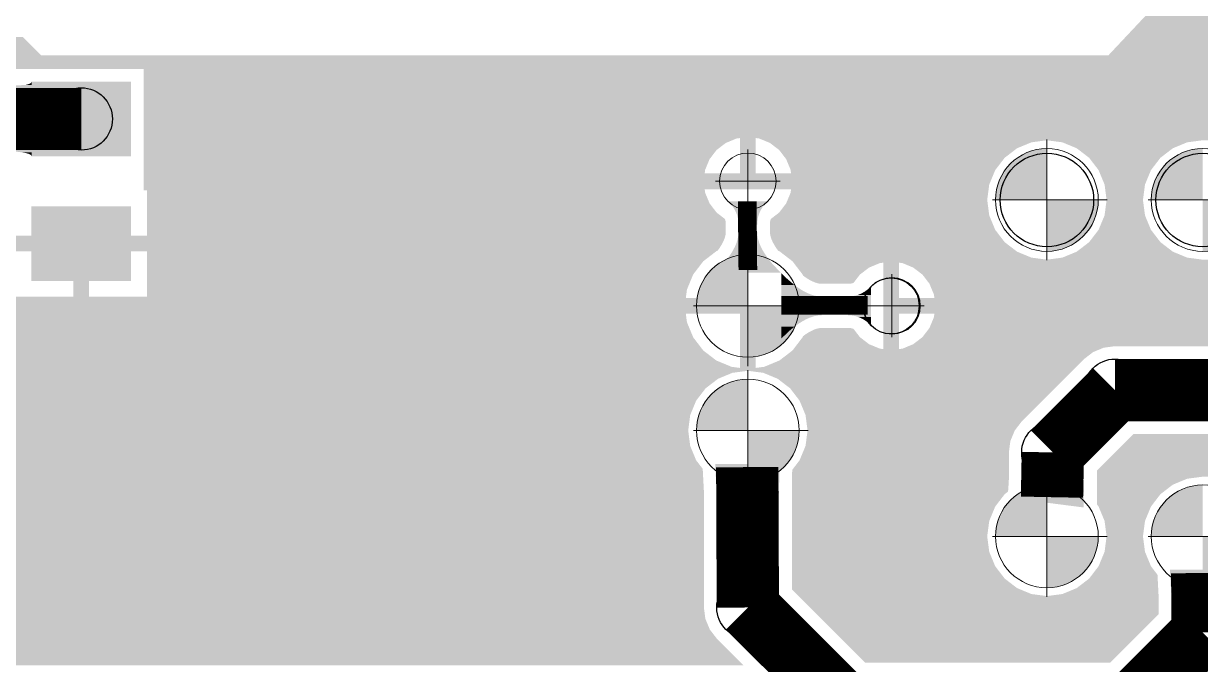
# Model space of a CAD drawing. Header units: millimetres. Extents: x -3633 to 871, y -630 to 261.
# Drawn here: x -1521.21 to -1483.28, y 49.79 to 70.45 of the extents above; entities that cross this region are included whole.
import ezdxf

# ---------------------------------------------------------------- set-up
doc = ezdxf.new("R2010")
doc.units = ezdxf.units.MM
for name, color, linetype in [('DRILL', 7, 'Continuous'), ('DRILL GOST', 7, 'Continuous'), ('TOP_LAYER', 7, 'Continuous'), ('TOP_PASTE', 8, 'Continuous')]:
    doc.layers.add(name, color=color, linetype=linetype)

# ---------------------------------------------------------------- blocks, each defined once
blk = doc.blocks.new('ROUND_26')
blk.add_circle((0, 0), 0.01772)
blk = doc.blocks.new('ROUND_8')
blk.add_circle((0, 0), 0.02953)
blk = doc.blocks.new('RECTANGLE_7')
blk.add_solid([(0.0315, 0.02362), (0.0315, -0.02362), (-0.0315, 0.02362), (-0.0315, -0.02362)])
blk = doc.blocks.new('ROUND_3')
blk.add_circle((0, 0), 0.01969)

msp = doc.modelspace()

# ---------------------------------------------------------------- hatches: boundary and pattern name
at = {"layer": 'DRILL', "lineweight": 0}
h = msp.add_hatch(color=256, dxfattribs=at)
h.dxf.hatch_style = 1
h.paths.add_polyline_path([(-1488.231, 66.419, 0.414214), (-1489.887, 64.763), (-1488.231, 64.763)])
h.paths.add_polyline_path([(-1486.576, 64.763), (-1488.231, 64.763), (-1488.231, 63.108, 0.414214)])
h = msp.add_hatch(color=256, dxfattribs=at)
h.dxf.hatch_style = 1
h.paths.add_polyline_path([(-1483.211, 66.419, 0.414214), (-1484.867, 64.763), (-1483.211, 64.763)])
h.paths.add_polyline_path([(-1481.556, 64.763), (-1483.211, 64.763), (-1483.211, 63.108, 0.414214)])
h = msp.add_hatch(color=256, dxfattribs=at)
h.dxf.hatch_style = 1
h.paths.add_polyline_path([(-1497.869, 63.005, 0.414214), (-1499.524, 61.35), (-1497.869, 61.35)])
h.paths.add_polyline_path([(-1496.213, 61.35), (-1497.869, 61.35), (-1497.869, 59.694, 0.414214)])
h = msp.add_hatch(color=256, dxfattribs=at)
h.dxf.hatch_style = 1
h.paths.add_polyline_path([(-1497.869, 58.989, 0.414214), (-1499.524, 57.334), (-1497.869, 57.334)])
h.paths.add_polyline_path([(-1496.213, 57.334), (-1497.869, 57.334), (-1497.869, 55.678, 0.414214)])
h = msp.add_hatch(color=256, dxfattribs=at)
h.dxf.hatch_style = 1
h.paths.add_polyline_path([(-1488.231, 55.576, 0.414214), (-1489.887, 53.921), (-1488.231, 53.921)])
h.paths.add_polyline_path([(-1486.576, 53.921), (-1488.231, 53.921), (-1488.231, 52.265, 0.414214)])
h = msp.add_hatch(color=256, dxfattribs=at)
h.dxf.hatch_style = 1
h.paths.add_polyline_path([(-1483.211, 55.576, 0.414214), (-1484.867, 53.921), (-1483.211, 53.921)])
h.paths.add_polyline_path([(-1481.556, 53.921), (-1483.211, 53.921), (-1483.211, 52.265, 0.414214)])

# ---------------------------------------------------------------- linework, layer by layer
for p, q in [((-1497.869, 66.385), (-1497.869, 64.363)), ((-1488.231, 64.763), (-1488.231, 66.707)), ((-1488.231, 66.624), (-1488.23, 62.854)), ((-1488.231, 66.465), (-1488.231, 63.057)), ((-1488.231, 66.465), (-1488.231, 63.057)), ((-1498.91, 65.365), (-1496.827, 65.365)), ((-1489.982, 64.763), (-1486.487, 64.763)), ((-1488.798, 64.763), (-1487.666, 64.763)), ((-1488.231, 64.763), (-1486.576, 64.763)), ((-1488.231, 64.763), (-1488.231, 62.819)), ((-1488.231, 64.763), (-1486.287, 64.763)), ((-1484.962, 64.763), (-1481.468, 64.763)), ((-1483.779, 64.763), (-1482.647, 64.763)), ((-1497.869, 61.35), (-1497.869, 63.293)), ((-1497.869, 63.211), (-1497.868, 59.44)), ((-1497.869, 63.051), (-1497.869, 59.644)), ((-1497.869, 63.051), (-1497.869, 59.644)), ((-1493.224, 62.367), (-1493.224, 60.345)), ((-1499.62, 61.35), (-1496.125, 61.35)), ((-1498.436, 61.35), (-1497.304, 61.35)), ((-1497.869, 61.35), (-1496.213, 61.35)), ((-1497.869, 61.35), (-1497.869, 59.406)), ((-1497.869, 61.35), (-1495.925, 61.35)), ((-1494.265, 61.348), (-1492.182, 61.348)), ((-1497.869, 57.334), (-1497.869, 59.278)), ((-1497.869, 59.195), (-1497.868, 55.425)), ((-1497.869, 59.036), (-1497.869, 55.628)), ((-1497.869, 59.036), (-1497.869, 55.628)), ((-1499.62, 57.334), (-1496.125, 57.334)), ((-1498.436, 57.334), (-1497.304, 57.334)), ((-1497.869, 57.334), (-1496.213, 57.334)), ((-1497.869, 57.334), (-1497.869, 55.39)), ((-1497.869, 57.334), (-1495.925, 57.334)), ((-1488.231, 53.921), (-1488.231, 55.864)), ((-1488.231, 55.781), (-1488.23, 52.011)), ((-1488.231, 55.622), (-1488.231, 52.215)), ((-1488.231, 55.622), (-1488.231, 52.215)), ((-1489.982, 53.921), (-1486.487, 53.921)), ((-1488.798, 53.921), (-1487.666, 53.921)), ((-1488.231, 53.921), (-1486.576, 53.921)), ((-1488.231, 53.921), (-1488.231, 51.977)), ((-1488.231, 53.921), (-1486.287, 53.921)), ((-1484.962, 53.921), (-1481.468, 53.921)), ((-1483.779, 53.921), (-1482.647, 53.921))]:
    msp.add_line(p, q, dxfattribs=at)
at = {"layer": 'DRILL GOST', "lineweight": 0}
for centre, radius in [((-1488.231, 64.763), 1.656), ((-1483.211, 64.763), 1.656), ((-1497.869, 65.365), 0.911), ((-1497.869, 61.35), 1.656), ((-1493.224, 61.348), 0.911), ((-1497.869, 57.334), 1.656), ((-1488.231, 53.921), 1.656), ((-1483.211, 53.921), 1.656)]:
    msp.add_circle(centre, radius, dxfattribs=at)
at = {"layer": 'TOP_LAYER', "elevation": 0}
for points, const_width in [([(-1523.644, 67.373), (-1519.354, 67.373)], 2.008), ([(-1497.869, 62.508), (-1497.89, 64.72)], 0.602), ([(-1496.793, 61.364), (-1494.007, 61.372)], 0.602), ([(-1488.039, 56.626), (-1486.032, 58.633)], 2.008), ([(-1486.032, 58.633), (-1445.296, 58.633)], 2.008), ([(-1488.067, 55.184), (-1488.039, 56.626)], 2.008), ([(-1497.869, 51.629), (-1497.889, 56.152)], 2.008), ([(-1483.211, 50.823), (-1483.225, 52.739)], 2.008), ([(-1497.869, 51.629), (-1494.672, 48.433)], 2.008), ([(-1485.601, 48.433), (-1483.211, 50.823)], 2.008)]:
    msp.add_lwpolyline(points, dxfattribs=dict(at, const_width=const_width))
at = {"layer": 'TOP_LAYER'}
for points in [[(-1522.962, 68.377), (-1522.58, 68.379), (-1520.954, 68.377), (-1520.954, 68.379)], [(-1522.962, 66.369), (-1522.962, 68.377), (-1520.954, 66.369), (-1520.954, 68.377)], [(-1522.58, 68.379), (-1521.134, 68.473), (-1520.954, 68.379), (-1520.954, 68.473)], [(-1521.134, 68.473), (-1521.034, 68.502), (-1520.954, 68.473), (-1520.954, 68.502)], [(-1521.034, 68.502), (-1520.974, 68.535), (-1520.954, 68.502), (-1520.954, 68.535)], [(-1520.974, 68.535), (-1520.954, 68.572), (-1520.954, 68.535), (-1520.954, 68.572)], [(-1521.938, 66.352), (-1522.962, 66.369), (-1520.954, 66.352), (-1520.954, 66.369)], [(-1521.456, 66.321), (-1521.938, 66.352), (-1520.954, 66.321), (-1520.954, 66.352)], [(-1521.275, 66.299), (-1521.456, 66.321), (-1520.954, 66.299), (-1520.954, 66.321)], [(-1521.134, 66.274), (-1521.275, 66.299), (-1520.954, 66.274), (-1520.954, 66.299)], [(-1521.034, 66.245), (-1521.134, 66.274), (-1520.954, 66.245), (-1520.954, 66.274)], [(-1520.974, 66.212), (-1521.034, 66.245), (-1520.954, 66.212), (-1520.954, 66.245)], [(-1520.954, 66.175), (-1520.974, 66.212), (-1520.954, 66.175), (-1520.954, 66.212)], [(-1498.438, 64.654), (-1498.501, 64.72), (-1497.299, 64.654), (-1497.236, 64.72)], [(-1498.382, 64.586), (-1498.438, 64.654), (-1497.355, 64.586), (-1497.299, 64.654)], [(-1498.332, 64.516), (-1498.382, 64.586), (-1497.405, 64.516), (-1497.355, 64.586)], [(-1498.289, 64.444), (-1498.332, 64.516), (-1497.448, 64.444), (-1497.405, 64.516)], [(-1498.253, 64.371), (-1498.289, 64.444), (-1497.485, 64.371), (-1497.448, 64.444)], [(-1498.223, 64.295), (-1498.253, 64.371), (-1497.514, 64.295), (-1497.485, 64.371)], [(-1498.2, 64.217), (-1498.223, 64.295), (-1497.538, 64.217), (-1497.514, 64.295)], [(-1498.183, 64.137), (-1498.2, 64.217), (-1497.554, 64.137), (-1497.538, 64.217)], [(-1498.173, 64.055), (-1498.183, 64.137), (-1497.564, 64.055), (-1497.554, 64.137)], [(-1498.177, 63.614), (-1498.17, 63.729), (-1497.56, 63.614), (-1497.567, 63.729)], [(-1498.17, 63.971), (-1498.173, 64.055), (-1497.567, 63.971), (-1497.564, 64.055)], [(-1498.17, 63.971), (-1498.17, 63.971), (-1498.17, 63.971), (-1497.567, 63.971)], [(-1498.29, 63.249), (-1498.237, 63.374), (-1497.447, 63.249), (-1497.5, 63.374)], [(-1498.237, 63.374), (-1498.2, 63.496), (-1497.5, 63.374), (-1497.537, 63.496)], [(-1498.2, 63.496), (-1498.177, 63.614), (-1497.537, 63.496), (-1497.56, 63.614)], [(-1498.539, 62.852), (-1498.441, 62.988), (-1497.198, 62.852), (-1497.296, 62.988)], [(-1498.441, 62.988), (-1498.358, 63.12), (-1497.296, 62.988), (-1497.379, 63.12)], [(-1498.358, 63.12), (-1498.29, 63.249), (-1497.379, 63.12), (-1497.447, 63.249)], [(-1498.78, 62.571), (-1498.658, 62.713), (-1496.952, 62.571), (-1497.085, 62.713)], [(-1498.658, 62.713), (-1498.539, 62.852), (-1497.085, 62.713), (-1497.198, 62.852)], [(-1498.923, 62.425), (-1498.78, 62.571), (-1496.814, 62.425), (-1496.952, 62.571)], [(-1496.793, 62.261), (-1496.793, 62.404), (-1496.647, 62.261), (-1496.793, 62.404)], [(-1496.793, 62.02), (-1496.793, 62.261), (-1496.366, 62.02), (-1496.647, 62.261)], [(-1496.793, 61.922), (-1496.793, 62.02), (-1496.23, 61.922), (-1496.366, 62.02)], [(-1496.793, 61.839), (-1496.793, 61.922), (-1496.098, 61.839), (-1496.23, 61.922)], [(-1496.793, 61.771), (-1496.793, 61.839), (-1495.97, 61.771), (-1496.098, 61.839)], [(-1494.099, 61.813), (-1494.03, 61.863), (-1493.896, 61.813), (-1493.896, 61.863)], [(-1494.03, 61.863), (-1493.962, 61.919), (-1493.896, 61.863), (-1493.896, 61.919)], [(-1493.962, 61.919), (-1493.896, 61.982), (-1493.896, 61.919), (-1493.896, 61.982)], [(-1496.793, 61.719), (-1496.793, 61.771), (-1495.844, 61.719), (-1495.97, 61.771)], [(-1496.793, 61.681), (-1496.793, 61.719), (-1495.723, 61.681), (-1495.844, 61.719)], [(-1496.793, 61.658), (-1496.793, 61.681), (-1495.604, 61.658), (-1495.723, 61.681)], [(-1496.793, 61.651), (-1496.793, 61.658), (-1495.489, 61.651), (-1495.604, 61.658)], [(-1496.793, 61.048), (-1496.793, 61.651), (-1495.489, 61.048), (-1495.489, 61.651)], [(-1494.644, 61.651), (-1494.561, 61.654), (-1493.896, 61.651), (-1493.896, 61.654)], [(-1494.644, 61.048), (-1494.644, 61.651), (-1493.896, 61.048), (-1493.896, 61.651)], [(-1494.561, 61.654), (-1494.479, 61.664), (-1493.896, 61.654), (-1493.896, 61.664)], [(-1494.479, 61.664), (-1494.399, 61.681), (-1493.896, 61.664), (-1493.896, 61.681)], [(-1494.399, 61.681), (-1494.321, 61.704), (-1493.896, 61.681), (-1493.896, 61.704)], [(-1494.321, 61.704), (-1494.245, 61.734), (-1493.896, 61.704), (-1493.896, 61.734)], [(-1494.245, 61.734), (-1494.171, 61.77), (-1493.896, 61.734), (-1493.896, 61.77)], [(-1494.171, 61.77), (-1494.099, 61.813), (-1493.896, 61.77), (-1493.896, 61.813)], [(-1496.793, 61.041), (-1496.793, 61.048), (-1495.604, 61.041), (-1495.489, 61.048)], [(-1496.793, 61.018), (-1496.793, 61.041), (-1495.723, 61.018), (-1495.604, 61.041)], [(-1496.793, 60.981), (-1496.793, 61.018), (-1495.844, 60.981), (-1495.723, 61.018)], [(-1496.793, 60.928), (-1496.793, 60.981), (-1495.97, 60.928), (-1495.844, 60.981)], [(-1496.793, 60.86), (-1496.793, 60.928), (-1496.098, 60.86), (-1495.97, 60.928)], [(-1496.793, 60.777), (-1496.793, 60.86), (-1496.23, 60.777), (-1496.098, 60.86)], [(-1496.793, 60.68), (-1496.793, 60.777), (-1496.366, 60.68), (-1496.23, 60.777)], [(-1494.561, 61.045), (-1494.644, 61.048), (-1493.896, 61.045), (-1493.896, 61.048)], [(-1494.479, 61.035), (-1494.561, 61.045), (-1493.896, 61.035), (-1493.896, 61.045)], [(-1494.399, 61.019), (-1494.479, 61.035), (-1493.896, 61.019), (-1493.896, 61.035)], [(-1494.321, 60.995), (-1494.399, 61.019), (-1493.896, 60.995), (-1493.896, 61.019)], [(-1494.245, 60.966), (-1494.321, 60.995), (-1493.896, 60.966), (-1493.896, 60.995)], [(-1494.171, 60.929), (-1494.245, 60.966), (-1493.896, 60.929), (-1493.896, 60.966)], [(-1494.099, 60.886), (-1494.171, 60.929), (-1493.896, 60.886), (-1493.896, 60.929)], [(-1494.03, 60.836), (-1494.099, 60.886), (-1493.896, 60.836), (-1493.896, 60.886)], [(-1493.962, 60.78), (-1494.03, 60.836), (-1493.896, 60.78), (-1493.896, 60.836)], [(-1493.896, 60.717), (-1493.962, 60.78), (-1493.896, 60.717), (-1493.896, 60.78)], [(-1496.793, 60.567), (-1496.793, 60.68), (-1496.505, 60.567), (-1496.366, 60.68)], [(-1496.793, 60.296), (-1496.793, 60.567), (-1496.793, 60.296), (-1496.505, 60.567)], [(-1498.922, 56.24), (-1498.923, 56.258), (-1496.824, 56.24), (-1496.814, 56.258)], [(-1498.92, 56.205), (-1498.922, 56.24), (-1496.832, 56.205), (-1496.824, 56.24)], [(-1498.917, 56.152), (-1498.92, 56.205), (-1496.84, 56.152), (-1496.832, 56.205)], [(-1498.909, 55.996), (-1498.917, 56.152), (-1496.852, 55.996), (-1496.84, 56.152)], [(-1498.882, 55.48), (-1498.909, 55.996), (-1496.864, 55.48), (-1496.852, 55.996)], [(-1489.048, 55.739), (-1489.046, 55.766), (-1487.035, 55.739), (-1487.189, 55.766)], [(-1489.046, 55.766), (-1489.043, 56.092), (-1487.189, 55.766), (-1489.043, 56.092)], [(-1498.872, 55.308), (-1498.882, 55.48), (-1496.865, 55.308), (-1496.864, 55.48)], [(-1489.077, 55.312), (-1489.067, 55.401), (-1487.041, 55.312), (-1487.04, 55.401)], [(-1489.067, 55.401), (-1489.048, 55.739), (-1487.04, 55.401), (-1487.035, 55.739)], [(-1489.139, 55.122), (-1489.121, 55.144), (-1487.044, 55.122), (-1487.044, 55.144)], [(-1487.048, 54.853), (-1489.139, 55.122), (-1487.048, 54.853), (-1487.044, 55.122)], [(-1489.121, 55.144), (-1489.104, 55.184), (-1487.044, 55.144), (-1487.043, 55.184)], [(-1489.104, 55.184), (-1489.09, 55.24), (-1487.043, 55.184), (-1487.042, 55.24)], [(-1489.09, 55.24), (-1489.077, 55.312), (-1487.042, 55.24), (-1487.041, 55.312)], [(-1484.264, 52.827), (-1484.265, 52.845), (-1482.166, 52.827), (-1482.157, 52.845)], [(-1484.262, 52.791), (-1484.264, 52.827), (-1482.175, 52.791), (-1482.166, 52.827)], [(-1484.26, 52.739), (-1484.262, 52.791), (-1482.183, 52.739), (-1482.175, 52.791)], [(-1484.251, 52.583), (-1484.26, 52.739), (-1482.195, 52.583), (-1482.183, 52.739)], [(-1484.224, 52.066), (-1484.251, 52.583), (-1482.207, 52.066), (-1482.195, 52.583)], [(-1484.215, 51.895), (-1484.224, 52.066), (-1482.207, 51.895), (-1482.207, 52.066)]]:
    msp.add_solid(points, dxfattribs=at)
at = {"layer": 'TOP_PASTE'}
msp.add_circle((-1483.212, 119.578), 110, dxfattribs=at)
for points in [[(-1486.245, 69.429), (-1483.212, 72.657), (-1480.179, 69.429), (-1483.212, 72.657)], [(-1524.09, 69.837), (-1524.276, 70.011), (-1521.055, 69.837), (-1521.229, 70.011)], [(-1523.813, 69.616), (-1524.09, 69.837), (-1520.834, 69.616), (-1521.055, 69.837)], [(-1523.539, 69.429), (-1523.813, 69.616), (-1520.647, 69.429), (-1520.834, 69.616)], [(-1523.526, 69.421), (-1523.539, 69.429), (-1442.686, 69.421), (-1442.677, 69.429)], [(-1523.23, 69.253), (-1523.526, 69.421), (-1442.854, 69.253), (-1442.686, 69.421)], [(-1522.924, 69.111), (-1523.23, 69.253), (-1442.996, 69.111), (-1442.854, 69.253)], [(-1522.607, 68.995), (-1522.924, 69.111), (-1443.112, 68.995), (-1442.996, 69.111)], [(-1522.559, 68.981), (-1522.607, 68.995), (-1443.125, 68.981), (-1443.112, 68.995)], [(-1522.553, 68.98), (-1522.559, 68.981), (-1520.963, 68.98), (-1520.954, 68.981)], [(-1520.945, 68.98), (-1520.954, 68.981), (-1445.479, 68.98), (-1445.47, 68.981)], [(-1517.346, 66.758), (-1517.346, 68.98), (-1449.078, 66.758), (-1449.078, 68.98)], [(-1517.346, 66.743), (-1517.346, 66.758), (-1498.238, 66.743), (-1498.124, 66.758)], [(-1517.346, 66.6), (-1517.346, 66.743), (-1498.581, 66.6), (-1498.238, 66.743)], [(-1517.346, 66.374), (-1517.346, 66.6), (-1498.877, 66.374), (-1498.581, 66.6)], [(-1498.124, 65.62), (-1498.124, 66.758), (-1497.614, 65.62), (-1497.614, 66.758)], [(-1497.5, 66.743), (-1497.614, 66.758), (-1449.078, 66.743), (-1449.078, 66.758)], [(-1497.365, 66.687), (-1497.5, 66.743), (-1449.078, 66.687), (-1449.078, 66.743)], [(-1497.207, 66.621), (-1497.365, 66.687), (-1488.729, 66.621), (-1488.231, 66.687)], [(-1497.156, 66.6), (-1497.207, 66.621), (-1488.78, 66.6), (-1488.729, 66.621)], [(-1496.933, 66.429), (-1497.156, 66.6), (-1489.193, 66.429), (-1488.78, 66.6)], [(-1496.86, 66.374), (-1496.933, 66.429), (-1489.265, 66.374), (-1489.193, 66.429)], [(-1487.733, 66.621), (-1488.231, 66.687), (-1483.709, 66.621), (-1483.211, 66.687)], [(-1487.269, 66.429), (-1487.733, 66.621), (-1484.173, 66.429), (-1483.709, 66.621)], [(-1486.87, 66.123), (-1487.269, 66.429), (-1484.571, 66.123), (-1484.173, 66.429)], [(-1517.346, 66.169), (-1517.346, 66.374), (-1499.034, 66.169), (-1498.877, 66.374)], [(-1517.346, 66.078), (-1517.346, 66.169), (-1499.103, 66.078), (-1499.034, 66.169)], [(-1517.346, 65.734), (-1517.346, 66.078), (-1499.246, 65.734), (-1499.103, 66.078)], [(-1496.668, 66.123), (-1496.86, 66.374), (-1489.591, 66.123), (-1489.265, 66.374)], [(-1496.634, 66.078), (-1496.668, 66.123), (-1489.626, 66.078), (-1489.591, 66.123)], [(-1496.491, 65.734), (-1496.634, 66.078), (-1489.89, 65.734), (-1489.626, 66.078)], [(-1486.565, 65.725), (-1486.87, 66.123), (-1484.877, 65.725), (-1484.571, 66.123)], [(-1517.346, 65.62), (-1517.346, 65.734), (-1499.261, 65.62), (-1499.246, 65.734)], [(-1496.49, 65.725), (-1496.491, 65.734), (-1489.897, 65.725), (-1489.89, 65.734)], [(-1496.476, 65.62), (-1496.49, 65.725), (-1489.94, 65.62), (-1489.897, 65.725)], [(-1486.372, 65.261), (-1486.565, 65.725), (-1485.069, 65.261), (-1484.877, 65.725)], [(-1517.346, 65.261), (-1517.346, 65.62), (-1490.089, 65.261), (-1489.94, 65.62)], [(-1517.346, 65.11), (-1517.346, 65.261), (-1490.109, 65.11), (-1490.089, 65.261)], [(-1486.307, 64.763), (-1486.372, 65.261), (-1485.135, 64.763), (-1485.069, 65.261)], [(-1517.346, 65.072), (-1517.346, 65.11), (-1499.256, 65.072), (-1499.261, 65.11)], [(-1517.237, 64.996), (-1517.237, 65.072), (-1499.246, 64.996), (-1499.256, 65.072)], [(-1517.237, 64.653), (-1517.237, 64.996), (-1499.103, 64.653), (-1499.246, 64.996)], [(-1496.588, 64.763), (-1496.491, 64.996), (-1490.155, 64.763), (-1490.124, 64.996)], [(-1496.491, 64.996), (-1496.476, 65.11), (-1490.124, 64.996), (-1490.109, 65.11)], [(-1517.237, 64.357), (-1517.237, 64.653), (-1498.877, 64.357), (-1499.103, 64.653)], [(-1496.86, 64.357), (-1496.634, 64.653), (-1490.101, 64.357), (-1490.14, 64.653)], [(-1496.634, 64.653), (-1496.588, 64.763), (-1490.14, 64.653), (-1490.155, 64.763)], [(-1486.372, 64.265), (-1486.307, 64.763), (-1485.069, 64.265), (-1485.135, 64.763)], [(-1517.237, 64.15), (-1517.237, 64.357), (-1498.607, 64.15), (-1498.877, 64.357)], [(-1517.237, 64.117), (-1517.237, 64.15), (-1498.597, 64.117), (-1498.607, 64.15)], [(-1517.237, 64.071), (-1517.237, 64.117), (-1498.587, 64.071), (-1498.597, 64.117)], [(-1497.15, 64.071), (-1497.14, 64.117), (-1490.009, 64.071), (-1490.028, 64.117)], [(-1497.14, 64.117), (-1497.13, 64.15), (-1490.028, 64.117), (-1490.042, 64.15)], [(-1497.13, 64.15), (-1496.98, 64.265), (-1490.042, 64.15), (-1490.089, 64.265)], [(-1496.98, 64.265), (-1496.86, 64.357), (-1490.089, 64.265), (-1490.101, 64.357)], [(-1486.565, 63.801), (-1486.372, 64.265), (-1484.877, 63.801), (-1485.069, 64.265)], [(-1517.237, 64.052), (-1517.237, 64.071), (-1498.585, 64.052), (-1498.587, 64.071)], [(-1517.237, 63.661), (-1517.237, 64.052), (-1498.585, 63.661), (-1498.585, 64.052)], [(-1497.152, 64.052), (-1497.15, 64.071), (-1490.001, 64.052), (-1490.009, 64.071)], [(-1497.152, 63.801), (-1497.152, 64.052), (-1489.897, 63.801), (-1490.001, 64.052)], [(-1497.152, 63.661), (-1497.152, 63.801), (-1489.789, 63.661), (-1489.897, 63.801)], [(-1486.87, 63.403), (-1486.565, 63.801), (-1484.571, 63.403), (-1484.877, 63.801)], [(-1523.576, 63.595), (-1523.576, 63.613), (-1498.598, 63.595), (-1498.594, 63.613)], [(-1523.576, 63.514), (-1523.576, 63.595), (-1498.623, 63.514), (-1498.598, 63.595)], [(-1523.576, 63.424), (-1523.576, 63.514), (-1498.661, 63.424), (-1498.623, 63.514)], [(-1523.576, 63.324), (-1523.576, 63.424), (-1498.713, 63.324), (-1498.661, 63.424)], [(-1517.237, 63.613), (-1517.237, 63.661), (-1498.594, 63.613), (-1498.585, 63.661)], [(-1497.139, 63.595), (-1497.152, 63.661), (-1489.739, 63.595), (-1489.789, 63.661)], [(-1497.114, 63.514), (-1497.139, 63.595), (-1489.677, 63.514), (-1489.739, 63.595)], [(-1497.076, 63.424), (-1497.114, 63.514), (-1489.607, 63.424), (-1489.677, 63.514)], [(-1497.065, 63.403), (-1497.076, 63.424), (-1489.591, 63.403), (-1489.607, 63.424)], [(-1497.024, 63.324), (-1497.065, 63.403), (-1489.489, 63.324), (-1489.591, 63.403)], [(-1487.269, 63.097), (-1486.87, 63.403), (-1484.173, 63.097), (-1484.571, 63.403)], [(-1523.576, 63.217), (-1523.576, 63.324), (-1498.78, 63.217), (-1498.713, 63.324)], [(-1523.576, 63.127), (-1523.576, 63.217), (-1498.845, 63.127), (-1498.78, 63.217)], [(-1523.576, 63.111), (-1523.576, 63.127), (-1498.885, 63.111), (-1498.845, 63.127)], [(-1523.576, 63.103), (-1523.576, 63.111), (-1498.896, 63.103), (-1498.885, 63.111)], [(-1519.609, 61.643), (-1519.609, 63.103), (-1519.099, 61.643), (-1519.099, 63.103)], [(-1517.237, 62.787), (-1517.237, 63.103), (-1499.306, 62.787), (-1498.896, 63.103)], [(-1496.957, 63.217), (-1497.024, 63.324), (-1489.349, 63.217), (-1489.489, 63.324)], [(-1496.892, 63.127), (-1496.957, 63.217), (-1489.232, 63.127), (-1489.349, 63.217)], [(-1496.852, 63.111), (-1496.892, 63.127), (-1489.211, 63.111), (-1489.232, 63.127)], [(-1496.834, 63.097), (-1496.852, 63.111), (-1489.193, 63.097), (-1489.211, 63.111)], [(-1496.584, 62.905), (-1496.834, 63.097), (-1488.729, 62.905), (-1489.193, 63.097)], [(-1487.733, 62.905), (-1487.269, 63.097), (-1483.709, 62.905), (-1484.173, 63.097)], [(-1517.237, 62.366), (-1517.237, 62.787), (-1499.629, 62.366), (-1499.306, 62.787)], [(-1496.498, 62.839), (-1496.584, 62.905), (-1488.231, 62.839), (-1488.729, 62.905)], [(-1496.431, 62.787), (-1496.498, 62.839), (-1449.186, 62.787), (-1449.186, 62.839)], [(-1496.396, 62.742), (-1496.431, 62.787), (-1449.186, 62.742), (-1449.186, 62.787)], [(-1496.384, 62.727), (-1496.396, 62.742), (-1493.619, 62.727), (-1493.505, 62.742)], [(-1496.275, 62.584), (-1496.384, 62.727), (-1493.963, 62.584), (-1493.619, 62.727)], [(-1493.505, 61.605), (-1493.505, 62.742), (-1492.995, 61.605), (-1492.995, 62.742)], [(-1492.881, 62.727), (-1492.995, 62.742), (-1449.186, 62.727), (-1449.186, 62.742)], [(-1492.538, 62.584), (-1492.881, 62.727), (-1449.186, 62.584), (-1449.186, 62.727)], [(-1488.231, 62.839), (-1487.733, 62.905), (-1483.211, 62.839), (-1483.709, 62.905)], [(-1517.237, 61.876), (-1517.237, 62.366), (-1499.833, 61.876), (-1499.629, 62.366)], [(-1496.108, 62.366), (-1496.275, 62.584), (-1494.247, 62.366), (-1493.963, 62.584)], [(-1496.104, 62.358), (-1496.108, 62.366), (-1494.259, 62.358), (-1494.247, 62.366)], [(-1496.091, 62.326), (-1496.104, 62.358), (-1494.283, 62.326), (-1494.259, 62.358)], [(-1496.001, 62.262), (-1496.091, 62.326), (-1494.332, 62.262), (-1494.283, 62.326)], [(-1495.894, 62.194), (-1496.001, 62.262), (-1494.384, 62.194), (-1494.332, 62.262)], [(-1492.242, 62.358), (-1492.538, 62.584), (-1449.186, 62.358), (-1449.186, 62.584)], [(-1492.016, 62.063), (-1492.242, 62.358), (-1449.186, 62.063), (-1449.186, 62.358)], [(-1517.237, 61.643), (-1517.237, 61.876), (-1499.863, 61.643), (-1499.833, 61.876)], [(-1495.794, 62.142), (-1495.894, 62.194), (-1494.424, 62.142), (-1494.384, 62.194)], [(-1495.704, 62.104), (-1495.794, 62.142), (-1494.453, 62.104), (-1494.424, 62.142)], [(-1495.653, 62.088), (-1495.704, 62.104), (-1494.466, 62.088), (-1494.453, 62.104)], [(-1495.623, 62.079), (-1495.653, 62.088), (-1494.496, 62.079), (-1494.466, 62.088)], [(-1495.619, 62.078), (-1495.623, 62.079), (-1494.499, 62.078), (-1494.496, 62.079)], [(-1495.569, 62.068), (-1495.619, 62.078), (-1494.545, 62.068), (-1494.499, 62.078)], [(-1495.557, 62.066), (-1495.569, 62.068), (-1494.564, 62.066), (-1494.545, 62.068)], [(-1491.873, 61.719), (-1492.016, 62.063), (-1449.186, 61.719), (-1449.186, 62.063)], [(-1523.576, 61.605), (-1523.576, 61.643), (-1499.868, 61.605), (-1499.863, 61.643)], [(-1523.576, 61.35), (-1523.576, 61.605), (-1497.869, 61.35), (-1497.869, 61.605)], [(-1493.505, 61.095), (-1493.505, 61.605), (-1444.839, 61.095), (-1444.329, 61.605)], [(-1491.863, 61.643), (-1491.873, 61.719), (-1449.186, 61.643), (-1449.186, 61.719)], [(-1491.858, 61.605), (-1491.863, 61.643), (-1444.329, 61.605), (-1444.291, 61.643)], [(-1523.576, 61.095), (-1523.576, 61.35), (-1497.614, 61.095), (-1497.614, 61.35)], [(-1523.576, 60.823), (-1523.576, 61.095), (-1499.833, 60.823), (-1499.868, 61.095)], [(-1498.124, 59.35), (-1498.124, 61.095), (-1497.614, 59.35), (-1497.614, 61.095)], [(-1493.505, 59.957), (-1493.505, 61.095), (-1492.995, 59.957), (-1492.995, 61.095)], [(-1491.873, 60.981), (-1491.858, 61.095), (-1444.953, 60.981), (-1444.839, 61.095)], [(-1523.576, 60.333), (-1523.576, 60.823), (-1499.629, 60.333), (-1499.833, 60.823)], [(-1492.016, 60.637), (-1491.873, 60.981), (-1445.297, 60.637), (-1444.953, 60.981)], [(-1523.576, 59.912), (-1523.576, 60.333), (-1499.306, 59.912), (-1499.629, 60.333)], [(-1496.275, 60.115), (-1496.108, 60.333), (-1493.963, 60.115), (-1494.247, 60.333)], [(-1496.108, 60.333), (-1496.104, 60.342), (-1494.247, 60.333), (-1494.259, 60.342)], [(-1496.104, 60.342), (-1496.091, 60.373), (-1494.259, 60.342), (-1494.283, 60.373)], [(-1496.091, 60.373), (-1496.001, 60.438), (-1494.283, 60.373), (-1494.332, 60.438)], [(-1496.001, 60.438), (-1495.894, 60.505), (-1494.332, 60.438), (-1494.384, 60.505)], [(-1495.894, 60.505), (-1495.794, 60.557), (-1494.384, 60.505), (-1494.424, 60.557)], [(-1495.794, 60.557), (-1495.704, 60.596), (-1494.424, 60.557), (-1494.453, 60.596)], [(-1495.704, 60.596), (-1495.653, 60.611), (-1494.453, 60.596), (-1494.466, 60.611)], [(-1495.653, 60.611), (-1495.623, 60.62), (-1494.466, 60.611), (-1494.496, 60.62)], [(-1495.623, 60.62), (-1495.619, 60.621), (-1494.496, 60.62), (-1494.499, 60.621)], [(-1495.619, 60.621), (-1495.569, 60.631), (-1494.499, 60.621), (-1494.545, 60.631)], [(-1495.569, 60.631), (-1495.557, 60.633), (-1494.545, 60.631), (-1494.564, 60.633)], [(-1492.538, 60.115), (-1492.242, 60.342), (-1445.819, 60.115), (-1445.592, 60.342)], [(-1492.242, 60.342), (-1492.016, 60.637), (-1445.592, 60.342), (-1445.297, 60.637)], [(-1496.431, 59.912), (-1496.396, 59.957), (-1486.617, 59.912), (-1486.507, 59.957)], [(-1496.396, 59.957), (-1496.384, 59.973), (-1493.505, 59.957), (-1493.619, 59.973)], [(-1496.384, 59.973), (-1496.275, 60.115), (-1493.619, 59.973), (-1493.963, 60.115)], [(-1492.995, 59.957), (-1492.881, 59.973), (-1486.507, 59.957), (-1486.47, 59.973)], [(-1492.881, 59.973), (-1492.809, 60.002), (-1486.47, 59.973), (-1486.398, 60.002)], [(-1492.809, 60.002), (-1492.693, 60.051), (-1486.398, 60.002), (-1486.032, 60.051)], [(-1492.693, 60.051), (-1492.538, 60.115), (-1445.883, 60.051), (-1445.819, 60.115)], [(-1523.576, 59.589), (-1523.576, 59.912), (-1498.885, 59.589), (-1499.306, 59.912)], [(-1523.576, 59.386), (-1523.576, 59.589), (-1498.395, 59.386), (-1498.885, 59.589)], [(-1497.342, 59.386), (-1496.852, 59.589), (-1487.284, 59.386), (-1487.081, 59.589)], [(-1496.852, 59.589), (-1496.791, 59.635), (-1487.081, 59.589), (-1487.034, 59.635)], [(-1496.791, 59.635), (-1496.497, 59.861), (-1487.034, 59.635), (-1486.74, 59.861)], [(-1496.497, 59.861), (-1496.431, 59.912), (-1486.74, 59.861), (-1486.617, 59.912)], [(-1523.576, 59.35), (-1523.576, 59.386), (-1498.124, 59.35), (-1498.395, 59.386)], [(-1523.576, 59.258), (-1523.576, 59.35), (-1487.412, 59.258), (-1487.319, 59.35)], [(-1523.576, 59.192), (-1523.576, 59.258), (-1498.366, 59.192), (-1497.869, 59.258)], [(-1523.576, 59.143), (-1523.576, 59.192), (-1498.485, 59.143), (-1498.366, 59.192)], [(-1497.371, 59.192), (-1497.869, 59.258), (-1487.477, 59.192), (-1487.412, 59.258)], [(-1497.614, 59.35), (-1497.342, 59.386), (-1487.319, 59.35), (-1487.284, 59.386)], [(-1496.907, 59), (-1497.371, 59.192), (-1487.669, 59), (-1487.477, 59.192)], [(-1523.624, 58.776), (-1523.595, 59), (-1499.122, 58.776), (-1498.83, 59)], [(-1523.595, 59), (-1523.576, 59.143), (-1498.83, 59), (-1498.485, 59.143)], [(-1496.508, 58.694), (-1496.907, 59), (-1487.975, 58.694), (-1487.669, 59)], [(-1523.872, 58.296), (-1523.766, 58.434), (-1499.535, 58.296), (-1499.429, 58.434)], [(-1523.766, 58.434), (-1523.658, 58.694), (-1499.429, 58.434), (-1499.229, 58.694)], [(-1523.658, 58.694), (-1523.624, 58.776), (-1499.229, 58.694), (-1499.122, 58.776)], [(-1496.202, 58.296), (-1496.508, 58.694), (-1488.373, 58.296), (-1487.975, 58.694)], [(-1524.285, 57.915), (-1523.991, 58.141), (-1499.692, 57.915), (-1499.599, 58.141)], [(-1523.991, 58.141), (-1523.872, 58.296), (-1499.599, 58.141), (-1499.535, 58.296)], [(-1496.01, 57.832), (-1496.202, 58.296), (-1488.838, 57.832), (-1488.373, 58.296)], [(-1527.864, 57.585), (-1527.864, 57.725), (-1499.759, 57.585), (-1499.741, 57.725)], [(-1524.994, 57.725), (-1524.627, 57.774), (-1499.741, 57.725), (-1499.735, 57.774)], [(-1524.627, 57.774), (-1524.486, 57.832), (-1499.735, 57.774), (-1499.727, 57.832)], [(-1524.486, 57.832), (-1524.285, 57.915), (-1499.727, 57.832), (-1499.692, 57.915)], [(-1495.983, 57.628), (-1496.01, 57.832), (-1489.041, 57.628), (-1488.838, 57.832)], [(-1528.091, 57.036), (-1527.923, 57.288), (-1499.753, 57.036), (-1499.786, 57.288)], [(-1527.923, 57.288), (-1527.914, 57.334), (-1499.786, 57.288), (-1499.792, 57.334)], [(-1527.914, 57.334), (-1527.864, 57.585), (-1499.792, 57.334), (-1499.759, 57.585)], [(-1495.989, 56.993), (-1495.945, 57.334), (-1489.408, 56.993), (-1489.267, 57.334)], [(-1495.945, 57.335), (-1495.983, 57.628), (-1489.266, 57.335), (-1489.041, 57.628)], [(-1495.945, 57.334), (-1495.945, 57.335), (-1489.267, 57.334), (-1489.266, 57.335)], [(-1528.343, 56.868), (-1528.091, 57.036), (-1499.731, 56.868), (-1499.753, 57.036)], [(-1496.01, 56.836), (-1495.989, 56.993), (-1489.429, 56.836), (-1489.408, 56.993)], [(-1485.792, 56.868), (-1485.623, 57.036), (-1438.081, 56.868), (-1438.332, 57.036)], [(-1485.623, 57.036), (-1485.444, 57.215), (-1438.332, 57.036), (-1438.452, 57.215)], [(-1573.475, 56.48), (-1573.695, 56.809), (-1499.58, 56.48), (-1499.716, 56.809)], [(-1528.64, 56.809), (-1528.504, 56.836), (-1499.716, 56.809), (-1499.727, 56.836)], [(-1528.504, 56.836), (-1528.343, 56.868), (-1499.727, 56.836), (-1499.731, 56.868)], [(-1496.202, 56.372), (-1496.097, 56.626), (-1489.456, 56.372), (-1489.456, 56.626)], [(-1496.097, 56.626), (-1496.01, 56.836), (-1489.456, 56.626), (-1489.429, 56.836)], [(-1486.621, 56.039), (-1485.851, 56.809), (-1392.605, 56.039), (-1392.068, 56.809)], [(-1485.851, 56.809), (-1485.792, 56.868), (-1437.784, 56.809), (-1438.081, 56.868)], [(-1573.397, 56.372), (-1573.475, 56.48), (-1499.535, 56.372), (-1499.58, 56.48)], [(-1573.198, 56.098), (-1573.397, 56.372), (-1499.324, 56.098), (-1499.535, 56.372)], [(-1496.436, 56.068), (-1496.202, 56.372), (-1489.456, 56.068), (-1489.456, 56.372)], [(-1572.675, 55.378), (-1573.198, 56.098), (-1499.286, 55.378), (-1499.324, 56.098)], [(-1496.451, 55.636), (-1496.448, 55.77), (-1489.464, 55.636), (-1489.456, 55.77)], [(-1496.448, 55.77), (-1496.443, 55.976), (-1489.456, 55.77), (-1489.456, 55.976)], [(-1496.443, 55.976), (-1496.436, 56.068), (-1489.456, 55.976), (-1489.456, 56.068)], [(-1486.621, 55.844), (-1486.621, 56.039), (-1392.741, 55.844), (-1392.605, 56.039)], [(-1486.621, 55.779), (-1486.621, 55.844), (-1483.709, 55.779), (-1483.211, 55.844)], [(-1486.621, 55.587), (-1486.621, 55.779), (-1484.173, 55.587), (-1483.709, 55.779)], [(-1496.451, 55.436), (-1496.451, 55.636), (-1489.475, 55.436), (-1489.464, 55.636)], [(-1496.451, 55.371), (-1496.451, 55.436), (-1489.483, 55.371), (-1489.475, 55.436)], [(-1486.621, 55.281), (-1486.621, 55.587), (-1484.571, 55.281), (-1484.173, 55.587)], [(-1572.19, 54.71), (-1572.675, 55.378), (-1499.286, 54.71), (-1499.286, 55.378)], [(-1496.451, 55.363), (-1496.451, 55.371), (-1489.484, 55.363), (-1489.483, 55.371)], [(-1496.451, 55.281), (-1496.451, 55.363), (-1489.591, 55.281), (-1489.484, 55.363)], [(-1496.451, 54.882), (-1496.451, 55.281), (-1489.897, 54.882), (-1489.591, 55.281)], [(-1486.621, 54.956), (-1486.621, 55.281), (-1484.821, 54.956), (-1484.571, 55.281)], [(-1529.023, 54.695), (-1529.137, 54.71), (-1499.286, 54.695), (-1499.286, 54.71)], [(-1528.679, 54.553), (-1529.023, 54.695), (-1499.286, 54.553), (-1499.286, 54.695)], [(-1496.451, 54.418), (-1496.451, 54.882), (-1490.089, 54.418), (-1489.897, 54.882)], [(-1486.565, 54.882), (-1486.621, 54.956), (-1484.877, 54.882), (-1484.821, 54.956)], [(-1486.372, 54.418), (-1486.565, 54.882), (-1485.069, 54.418), (-1484.877, 54.882)], [(-1528.384, 54.326), (-1528.679, 54.553), (-1499.286, 54.326), (-1499.286, 54.553)], [(-1528.157, 54.031), (-1528.384, 54.326), (-1499.286, 54.031), (-1499.286, 54.326)], [(-1496.451, 53.921), (-1496.451, 54.418), (-1490.155, 53.921), (-1490.089, 54.418)], [(-1486.307, 53.921), (-1486.372, 54.418), (-1485.135, 53.921), (-1485.069, 54.418)], [(-1528.015, 53.687), (-1528.157, 54.031), (-1499.286, 53.687), (-1499.286, 54.031)], [(-1496.451, 53.423), (-1496.451, 53.921), (-1490.089, 53.423), (-1490.155, 53.921)], [(-1486.372, 53.423), (-1486.307, 53.921), (-1485.069, 53.423), (-1485.135, 53.921)], [(-1550.221, 53.127), (-1550.802, 53.573), (-1499.286, 53.127), (-1499.286, 53.573)], [(-1528, 53.573), (-1528.015, 53.687), (-1499.286, 53.573), (-1499.286, 53.687)], [(-1550.156, 53.063), (-1550.221, 53.127), (-1499.286, 53.063), (-1499.286, 53.127)], [(-1496.451, 52.959), (-1496.451, 53.423), (-1489.897, 52.959), (-1490.089, 53.423)], [(-1486.565, 52.959), (-1486.372, 53.423), (-1484.877, 52.959), (-1485.069, 53.423)], [(-1528.157, 52.605), (-1528.015, 52.949), (-1499.286, 52.605), (-1499.286, 52.949)], [(-1528.015, 52.949), (-1528, 53.063), (-1499.286, 52.949), (-1499.286, 53.063)], [(-1496.451, 52.56), (-1496.451, 52.959), (-1489.591, 52.56), (-1489.897, 52.959)], [(-1486.775, 52.684), (-1486.565, 52.959), (-1484.667, 52.684), (-1484.877, 52.959)], [(-1528.384, 52.31), (-1528.157, 52.605), (-1499.286, 52.31), (-1499.286, 52.605)], [(-1496.451, 52.254), (-1496.451, 52.56), (-1489.193, 52.254), (-1489.591, 52.56)], [(-1487.269, 52.254), (-1486.87, 52.56), (-1484.644, 52.254), (-1484.66, 52.56)], [(-1486.87, 52.56), (-1486.775, 52.684), (-1484.66, 52.56), (-1484.667, 52.684)], [(-1529.023, 51.941), (-1528.679, 52.083), (-1499.286, 51.941), (-1499.286, 52.083)], [(-1528.679, 52.083), (-1528.384, 52.31), (-1499.286, 52.083), (-1499.286, 52.31)], [(-1496.451, 52.216), (-1496.451, 52.254), (-1489.101, 52.216), (-1489.193, 52.254)], [(-1496.297, 52.062), (-1496.451, 52.216), (-1488.729, 52.062), (-1489.101, 52.216)], [(-1496.231, 51.997), (-1496.297, 52.062), (-1488.231, 51.997), (-1488.729, 52.062)], [(-1496.199, 51.964), (-1496.231, 51.997), (-1484.629, 51.964), (-1484.63, 51.997)], [(-1488.231, 51.997), (-1487.733, 52.062), (-1484.63, 51.997), (-1484.634, 52.062)], [(-1487.733, 52.062), (-1487.269, 52.254), (-1484.634, 52.062), (-1484.644, 52.254)], [(-1549.001, 51.629), (-1549.172, 51.926), (-1499.286, 51.629), (-1499.286, 51.926)], [(-1548.789, 51.262), (-1549.001, 51.629), (-1499.238, 51.262), (-1499.286, 51.629)], [(-1529.137, 51.926), (-1529.023, 51.941), (-1499.286, 51.926), (-1499.286, 51.941)], [(-1495.644, 51.41), (-1496.199, 51.964), (-1484.629, 51.41), (-1484.629, 51.964)], [(-1548.787, 51.259), (-1548.789, 51.262), (-1499.236, 51.259), (-1499.238, 51.262)], [(-1548.647, 50.92), (-1548.787, 51.259), (-1499.096, 50.92), (-1499.236, 51.259)], [(-1494.085, 49.851), (-1495.644, 51.41), (-1486.188, 49.851), (-1484.629, 51.41)], [(-1548.525, 50.627), (-1548.647, 50.92), (-1498.871, 50.627), (-1499.096, 50.92)], [(-1548.485, 50.529), (-1548.525, 50.627), (-1498.773, 50.529), (-1498.871, 50.627)], [(-1548.28, 49.767), (-1548.485, 50.529), (-1498.011, 49.767), (-1498.773, 50.529)]]:
    msp.add_solid(points, dxfattribs=at)

# ---------------------------------------------------------------- block references
at = {"layer": 'TOP_LAYER', "xscale": 51, "yscale": 51, "zscale": 51}
for name, p in [('RECTANGLE_7', (-1519.354, 67.373)), ('ROUND_3', (-1519.354, 67.373)), ('RECTANGLE_7', (-1519.354, 63.358)), ('ROUND_3', (-1486.032, 58.633)), ('ROUND_3', (-1486.032, 58.633)), ('ROUND_3', (-1488.039, 56.626)), ('ROUND_3', (-1488.039, 56.626)), ('ROUND_3', (-1497.869, 51.629)), ('ROUND_3', (-1497.869, 51.629)), ('ROUND_3', (-1483.211, 50.823)), ('ROUND_3', (-1483.211, 50.823))]:
    msp.add_blockref(name, p, dxfattribs=at)
at = {"layer": 'TOP_PASTE', "xscale": 51, "yscale": 51, "zscale": 51}
for name, p in [('ROUND_8', (-1488.231, 64.763)), ('ROUND_8', (-1483.211, 64.763)), ('ROUND_26', (-1493.25, 61.35))]:
    msp.add_blockref(name, p, dxfattribs=at)

doc.saveas('drawing.dxf')
